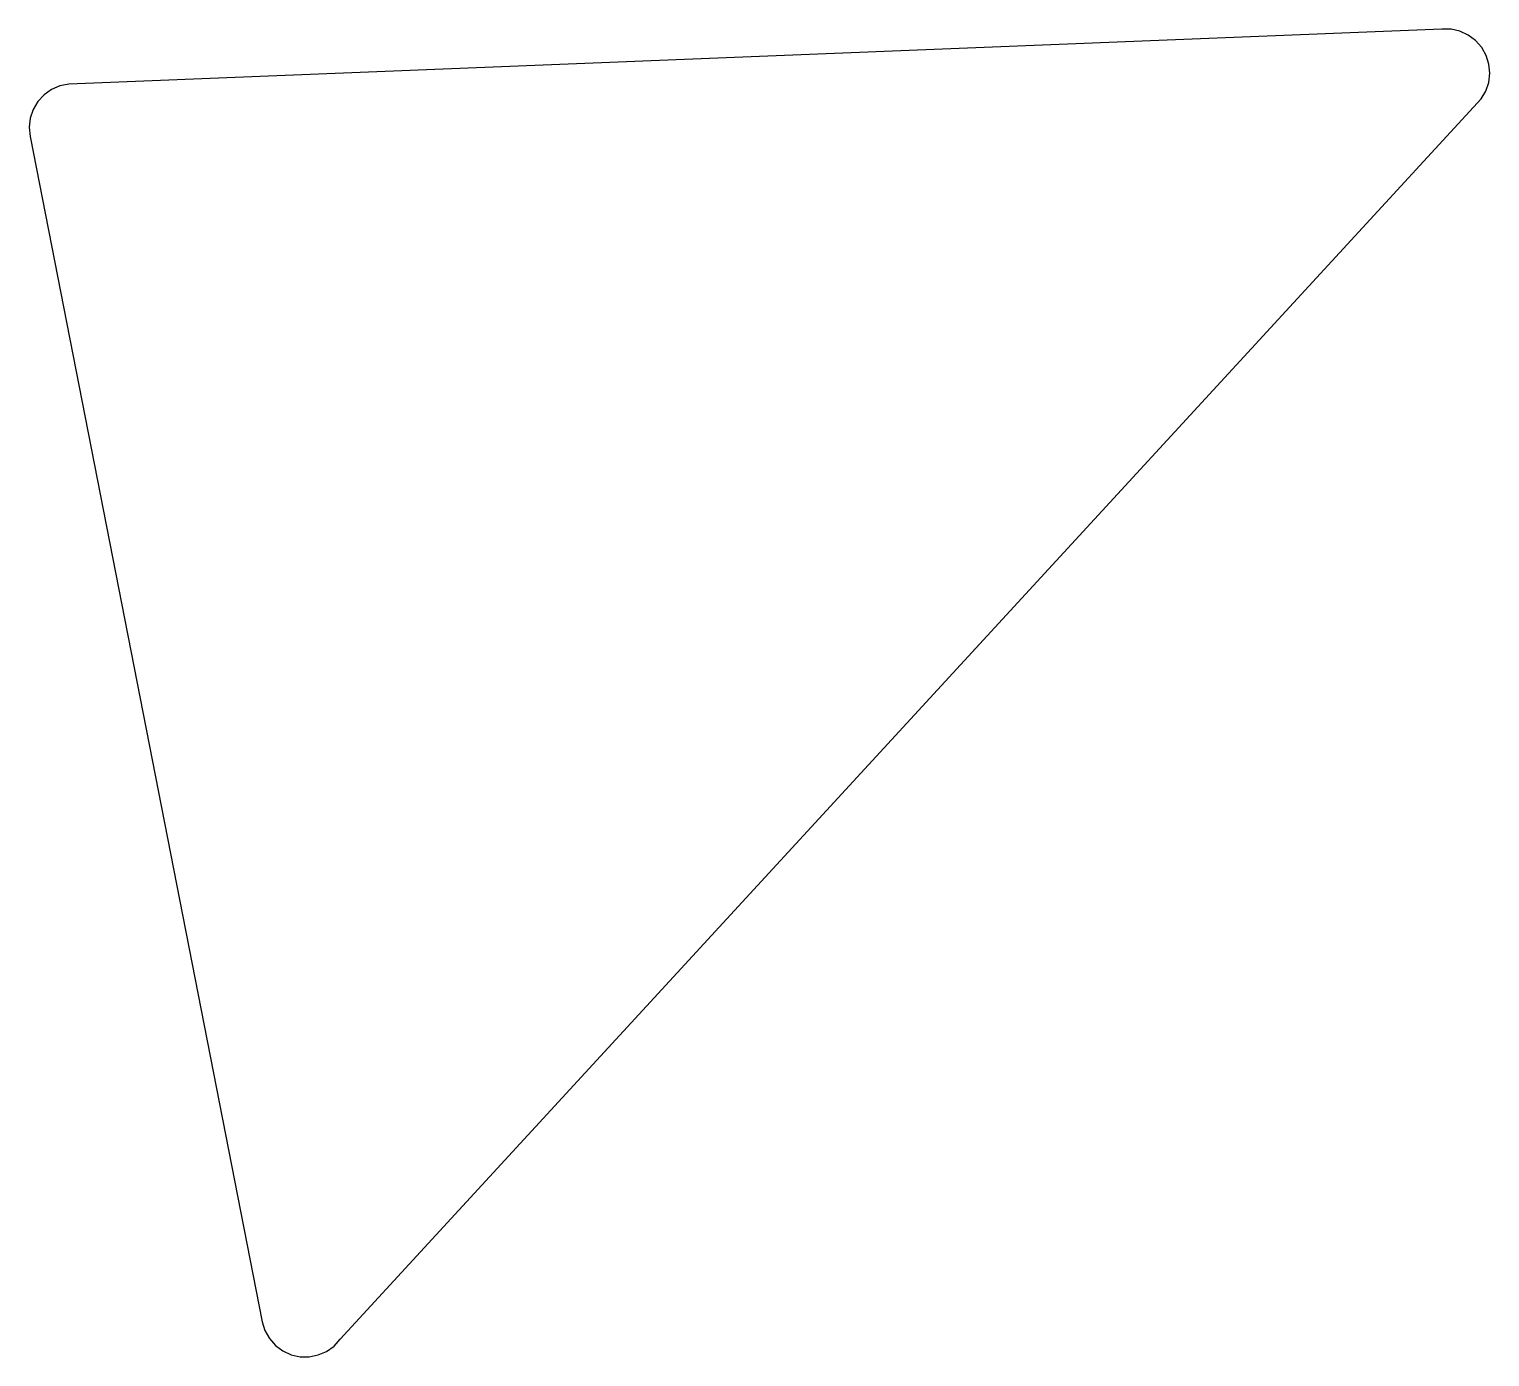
# Model space of a CAD drawing. Header units: metres. Extents: x -31 to 135, y -5 to 147.
import ezdxf

# ---------------------------------------------------------------- set-up
doc = ezdxf.new("R2010")
doc.units = ezdxf.units.M

msp = doc.modelspace()

# ---------------------------------------------------------------- linework, layer by layer
for p, q in [((129.762, 146.547), (-26.9695, 140.278)), ((130.808, 146.536), (129.762, 146.547)), ((131.828, 146.308), (130.808, 146.536)), ((132.778, 145.872), (131.828, 146.308)), ((133.617, 145.249), (132.778, 145.872)), ((134.308, 144.465), (133.617, 145.249)), ((134.821, 143.554), (134.308, 144.465)), ((135.134, 142.557), (134.821, 143.554)), ((135.232, 141.516), (135.134, 142.557)), ((-27.9942, 140.072), (-28.9536, 139.657)), ((-26.9695, 140.278), (-27.9942, 140.072)), ((134.778, 139.487), (135.111, 140.478)), ((135.111, 140.478), (135.232, 141.516)), ((-29.8058, 139.051), (-30.5135, 138.282)), ((-28.9536, 139.657), (-29.8058, 139.051)), ((4.01349, -2.98192), (134.245, 138.587)), ((134.245, 138.587), (134.778, 139.487)), ((-31.0457, 137.382), (-31.3794, 136.392)), ((-30.5135, 138.282), (-31.0457, 137.382)), ((-31.3794, 136.392), (-31.4997, 135.353)), ((-31.4997, 135.353), (-31.4016, 134.313)), ((-31.4016, 134.313), (-4.90155, -0.987289)), ((-4.90155, -0.987289), (-4.58916, -1.98482)), ((-4.58916, -1.98482), (-4.07622, -2.89558)), ((-4.07622, -2.89558), (-3.38512, -3.67979)), ((3.3058, -3.75121), (4.01349, -2.98192)), ((-3.38512, -3.67979), (-2.54607, -4.30319)), ((-2.54607, -4.30319), (-1.59575, -4.73851)), ((-1.59575, -4.73851), (-0.575668, -4.96674)), ((-0.575668, -4.96674), (0.469528, -4.97789)), ((0.469528, -4.97789), (1.49425, -4.7715)), ((1.49425, -4.7715), (2.45364, -4.35655)), ((2.45364, -4.35655), (3.3058, -3.75121))]:
    msp.add_line(p, q)

doc.saveas('drawing.dxf')
